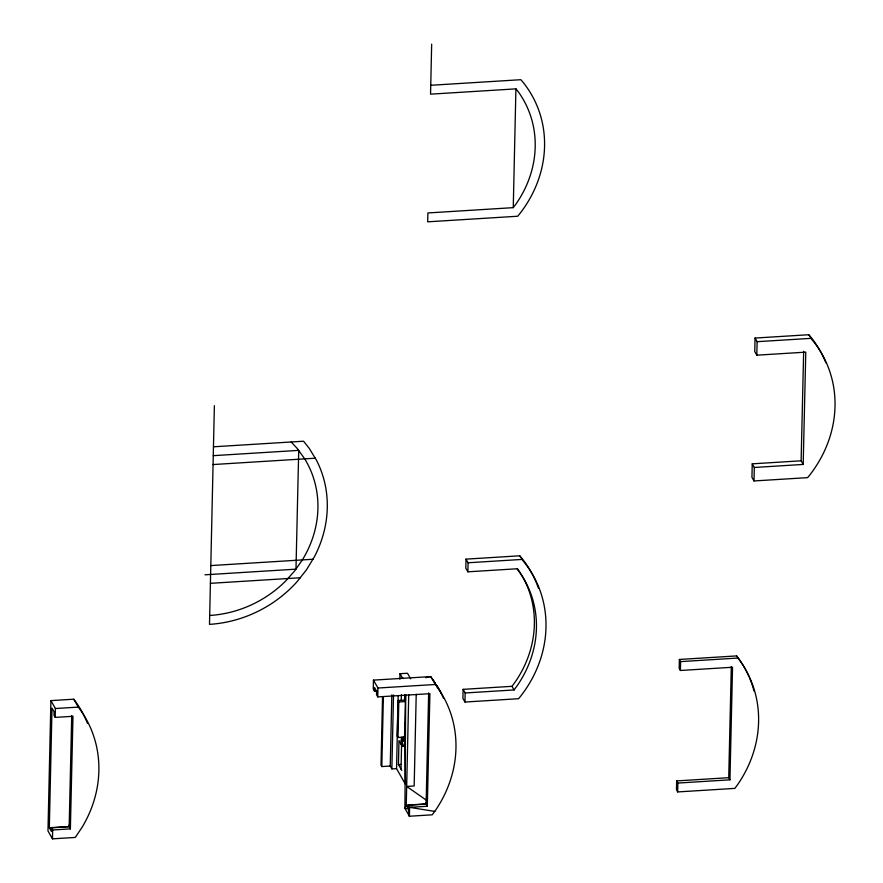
<?xml version="1.0" encoding="UTF-8"?>
<svg xmlns="http://www.w3.org/2000/svg" width="883" height="883" viewBox="0 0 883 883"><rect width="100%" height="100%" fill="white"/><g stroke="black" fill="none" stroke-linecap="round" stroke-linejoin="round"><path stroke-width="1.32" d="M405.727 694.833L404.922 808.331L409.414 816.234L432.217 814.821L434.745 811.411A120.397 108.841 -29.6 0 0 441.445 693.431L430.727 676.588L373.465 680.12L373.255 688.994L374.469 691.135L377.218 690.981L374.469 691.135L374.558 687.581L376.622 691.212L376.544 694.766L377.758 696.897L429.911 693.685L427.317 806.267L409.613 807.36L408.399 805.219L426.103 804.126L427.317 806.267M403.719 736.797L403.63 741.4L402.118 737.382L401.368 737.437L401.202 744.535L401.953 744.49L403.045 746.411L401.566 745.175L402.317 745.131M50.905 700.616L47.98 830.947L52.472 838.85L75.276 837.437L82.097 827.272A120.706 109.128 -29.6 0 0 78.278 707.106L73.786 699.204L50.905 700.616L55.397 708.519L55.199 717.393L72.969 716.301L70.375 828.883L52.671 829.976L51.457 827.835L69.161 826.742L70.375 828.883M51.457 827.835L51.38 831.389L49.316 827.757L51.998 708.078L54.062 711.709L53.984 715.263L55.199 717.393M52.472 838.85L52.671 829.976M69.161 826.742L71.722 715.539M214.381 405.661L209.492 624.358A118.035 106.711 -29.6 0 0 297.041 581.731L306.478 569.811L314.304 556.952A118.035 106.711 -29.6 0 0 316.467 460.231L309.205 448.31L303.553 441.213L213.465 446.798M377.758 696.897L377.957 688.023L373.465 680.12M382.538 696.676L381.003 765.142L381.809 766.565L390.242 766.047L391.864 768.905L396.544 768.618L405.463 784.303L404.679 723.398M381.809 766.565L383.377 696.731M390.242 766.047L391.831 694.844M391.864 768.905L393.52 694.965M397.99 700.55L398.796 701.974L405.363 701.566L404.546 700.142L397.99 700.55L397.195 736.058L398.001 737.482L404.569 737.073L405.518 694.744M396.544 768.618L397.803 712.471M397.858 709.733L398.167 696.047M398.001 737.482L398.796 701.974M399.889 679.182L400.01 673.729L407.493 673.254L410.683 678.839M401.765 770.418L398.443 764.579L398.973 740.616L401.202 744.535M401.246 700.197L401.368 694.766M401.037 769.137L401.566 745.175M401.953 744.49L402.118 737.382M402.295 746.455L402.46 739.358M403.045 746.411L403.101 744.038M404.546 700.142L404.668 694.822M408.73 694.733L406.257 805.141L404.922 808.331L408.321 808.773L409.414 816.234L409.613 807.36L434.745 811.411M412.416 805.737L408.399 805.219L408.321 808.773L406.257 805.141L425.076 803.971L426.61 801.907M416.224 694.27L414.171 785.969L406.677 786.433L427.383 800.881M431.666 44.15L430.551 94.161L516.003 88.863L518.586 92.218A108.443 98.046 -29.6 0 1 516.091 203.852L513.255 207.648L427.891 212.946L427.692 221.821L517.681 216.236L519.237 214.392A118.035 106.711 -29.6 0 0 522.217 81.258L520.827 79.702L430.749 85.287M426.103 804.126L428.663 692.923M463.111 689.347L462.902 698.409L464.966 702.04L518.564 698.707L520.153 696.819A120.397 108.841 -29.6 0 0 523.189 561.025L519.712 555.804L466.025 559.138L465.816 568.188L467.88 571.82L516.853 568.784L519.491 572.206A110.618 100.011 -29.6 0 1 516.941 686.069L514.049 689.954L465.175 692.978L463.111 689.347L511.997 686.323L514.877 682.438A110.618 100.011 -29.6 0 0 521.036 574.038M464.966 702.04L465.175 692.978M467.88 571.82L468.089 562.769L466.025 559.138M513.255 207.648L515.915 88.863M676.665 780.914L676.466 789.788L677.68 791.93L734.844 788.387L737.382 784.976A120.397 108.841 -29.6 0 0 740.153 661.047L736.632 655.914L679.38 659.469L679.182 668.343L680.396 670.484L732.537 667.25L729.943 779.821L677.879 783.055L676.665 780.914L728.729 777.691L729.943 779.821M677.68 791.93L677.879 783.055M680.396 670.484L680.594 661.61L679.38 659.469M728.729 777.691L731.301 666.488M752.239 463.84L751.941 477.328L754.005 480.959L807.592 477.637L809.181 475.749A120.397 108.841 -29.6 0 0 812.217 339.944L808.74 334.734L755.053 338.057L754.755 351.555L756.819 355.176L805.782 352.14L803.188 464.436L754.303 467.471L752.239 463.84L801.124 460.805L803.188 464.436M754.005 480.959L754.303 467.471M756.819 355.176L757.117 341.688L755.053 338.057M801.124 460.805L803.662 351.246M69.669 824.523L68.134 826.587L49.316 827.757M425.573 677.702L430.727 676.588L441.445 693.431M757.117 341.688L810.804 338.366M213.267 455.672L298.719 450.374L295.982 569.16L204.977 574.811M213.068 464.546L315.33 458.2M210.805 565.584L313.012 559.248M468.089 562.769L521.776 559.436M210.408 583.332L300.397 577.747M403.432 678.376L402.681 678.42L400.01 673.729M680.594 661.61L737.846 658.056M377.957 688.023L435.22 684.491M55.397 708.519L78.278 707.106M401.29 740.694L402.118 741.08L401.29 740.98M398.443 764.579L400.937 764.424M291.191 441.975L297.383 448.63L304.845 459.083A108.443 98.046 -29.6 0 1 302.593 559.546L294.646 570.959L285.286 581.4A108.443 98.046 -29.6 0 1 209.69 615.473M808.74 334.734L810.164 336.313A120.397 108.841 -29.6 0 1 825.859 362.781M519.712 555.804L521.125 557.394A120.397 108.841 -29.6 0 1 538.475 588.321M736.632 655.914L738.939 658.906A120.397 108.841 -29.6 0 1 748.905 676.433M511.997 686.323L514.049 689.954M433.034 679.579L437.515 687.482M408.399 805.219L409.414 816.234M73.786 699.204A120.706 109.128 -29.6 0 1 87.384 723.21M436.953 685.528A120.397 108.841 -29.6 0 1 443.465 698.188M749.38 677.515A120.397 108.841 -29.6 0 1 751.543 683.056M751.941 684.182A120.397 108.841 -29.6 0 1 754.016 691.025M517.427 568.575A110.618 100.011 -29.6 0 1 520.341 572.924"/></g></svg>
